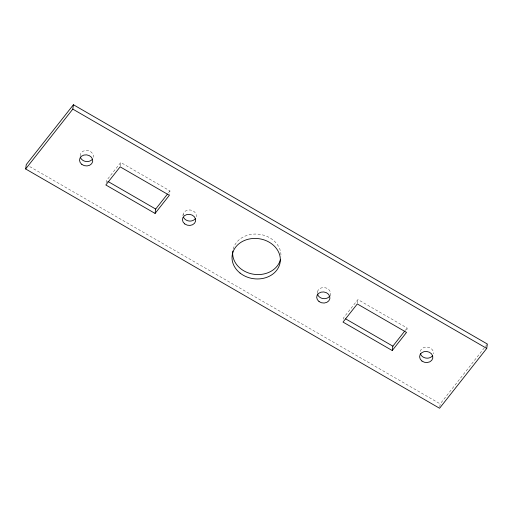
<?xml version="1.0" encoding="UTF-8"?>
<svg xmlns="http://www.w3.org/2000/svg" width="513" height="513" viewBox="0 0 513 513"><rect width="100%" height="100%" fill="white"/><g stroke="black" fill="none" stroke-linecap="round" stroke-linejoin="round"><path stroke-width="0.38" stroke-dasharray="2.56 1.92" d="M106.159 182.788L106.473 180.595L120.76 162.461L169.983 190.919L169.463 194.568M120.241 166.109L120.76 162.461M182.949 215.716L183.154 214.254M317.194 293.321L317.4 291.865M330.263 295.828L330.468 294.366A6.656 5.547 8.1 0 0 324.447 287.594A6.656 5.547 8.1 0 0 317.297 292.949M343.434 319.163L343.639 317.707L357.927 299.566L407.155 328.025L406.636 331.674M357.407 303.215L357.927 299.566M439.788 406.803L440.199 403.885L484.894 347.147M168.501 192.792L169.983 190.919M405.18 330.526L407.155 328.025M485.388 346.525L486.856 344.659M29.741 166.597L440.199 403.885M183.051 215.338A6.656 5.547 8.1 0 1 190.201 209.984A6.656 5.547 8.1 0 1 196.222 216.762M80.131 155.837A6.656 5.547 8.1 0 1 87.281 150.482A6.656 5.547 8.1 0 1 93.302 157.26M233.178 249.106A24.233 20.18 8.1 0 1 260.251 234.422A24.233 20.18 8.1 0 1 280.9 256.91M420.32 351.36A6.656 5.547 8.1 0 1 428.015 347.192A6.656 5.547 8.1 0 1 433.395 353.867"/><path stroke-width="0.77" d="M25.65 168.969L26.272 164.59L73.423 104.742L487.35 344.031L486.728 348.41L439.577 408.258L25.65 168.969L72.801 109.115L73.423 104.742M155.073 213.434L169.361 195.293L120.138 166.84L105.845 184.975L155.073 213.434L155.696 209.054L167.52 194.042M392.24 350.539L406.527 332.405L357.305 303.946L343.017 322.081L392.24 350.539L392.862 346.16L404.686 331.154M72.801 109.115L486.728 348.41M107.858 181.397L155.696 209.054M345.724 318.906L392.862 346.16M195.28 218.743A6.656 5.547 8.1 0 1 189.175 221.032A6.656 5.547 8.1 0 1 183.609 217.48M92.359 159.242A6.656 5.547 8.1 0 1 85.607 161.435A6.656 5.547 8.1 0 1 80.284 156.927M280.444 259.514A24.233 20.18 8.1 0 1 252.98 274.134A24.233 20.18 8.1 0 1 232.799 251.056M329.526 296.347A6.656 5.547 8.1 0 1 322.773 298.54A6.656 5.547 8.1 0 1 317.457 294.032M432.453 355.849A6.656 5.547 8.1 0 1 425.7 358.042A6.656 5.547 8.1 0 1 420.378 353.534M184.795 223.957A6.656 5.547 8.1 0 0 195.6 221.135A6.656 5.547 8.1 0 0 186.803 214.556A6.656 5.547 8.1 0 0 184.795 223.957M81.868 164.455A6.656 5.547 8.1 0 0 92.68 161.64A6.656 5.547 8.1 0 0 83.882 155.061A6.656 5.547 8.1 0 0 81.868 164.455M240.046 273.057A24.233 20.18 8.1 0 0 279.822 263.894A24.233 20.18 8.1 0 0 248.696 239.122A24.233 20.18 8.1 0 0 240.046 273.057M319.041 301.567A6.656 5.547 8.1 0 0 329.846 298.746A6.656 5.547 8.1 0 0 321.048 292.166A6.656 5.547 8.1 0 0 319.041 301.567M421.962 361.062A6.656 5.547 8.1 0 0 432.767 358.247A6.656 5.547 8.1 0 0 423.969 351.668A6.656 5.547 8.1 0 0 421.962 361.062"/></g></svg>
